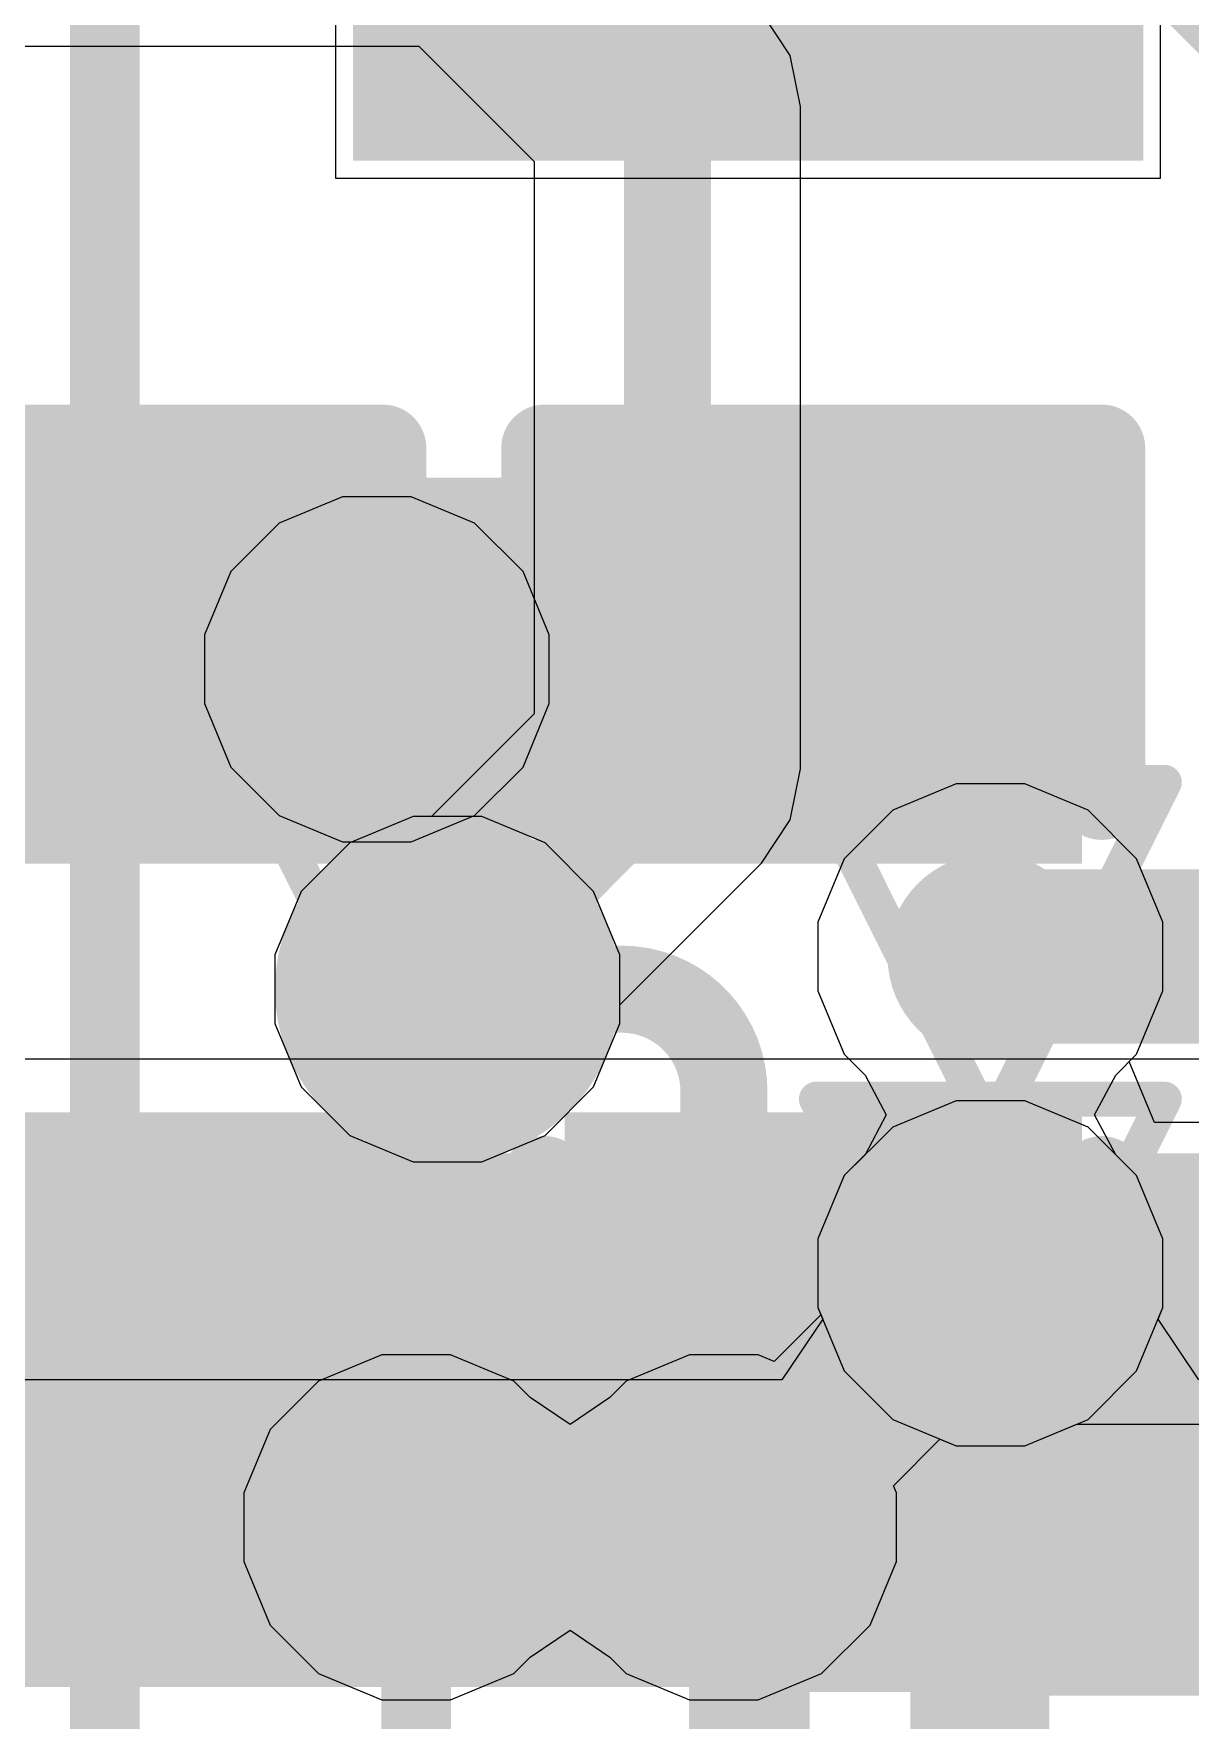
# Model space of a CAD drawing. Header units: inches. Extents: x -6 to 283, y -12 to 154.
# Drawn here: x 19.209 to 20.897, y 0.676 to 3.135 of the extents above; entities that cross this region are included whole.
import ezdxf

# ---------------------------------------------------------------- set-up
doc = ezdxf.new("R2010")
doc.units = ezdxf.units.IN
for name, color, linetype in [('Bottom Layer', 5, 'Continuous'), ('Bottom Overlay', 54, 'Continuous'), ('Bottom Solder', 6, 'Continuous'), ('Drill Drawing', 1, 'Continuous'), ('GND-1', 16, 'Continuous'), ('GND-2', 90, 'Continuous'), ('GND-3', 216, 'Continuous'), ('GND-4', 54, 'Continuous'), ('PWR-1', 156, 'Continuous'), ('PWR-2', 130, 'Continuous'), ('Signal L1', 76, 'Continuous'), ('Signal L2', 6, 'Continuous'), ('Top Layer', 1, 'Continuous'), ('Top Overlay', 2, 'Continuous'), ('Top Paste', 8, 'Continuous'), ('Top Solder', 216, 'Continuous'), ('Via Holes', 16, 'Continuous')]:
    doc.layers.add(name, color=color, linetype=linetype)

# ---------------------------------------------------------------- blocks, each defined once
blk = doc.blocks.new('Q22FA12800078__46')
at = {"layer": 'Top Layer'}
for points in [[(-1.2, 1), (-0.25, 1), (-0.25, 0.15), (-1.2, 0.15)], [(0.25, 1), (1.2, 1), (1.2, 0.15), (0.25, 0.15)], [(-1.2, -0.15), (-0.25, -0.15), (-0.25, -1), (-1.2, -1)], [(0.25, -0.15), (1.2, -0.15), (1.2, -1), (0.25, -1)]]:
    blk.add_hatch(color=1, dxfattribs=at).paths.add_polyline_path(points)
at = {"layer": 'Top Paste'}
for points in [[(-1.2, 1), (-0.25, 1), (-0.25, 0.15), (-1.2, 0.15)], [(0.25, 1), (1.2, 1), (1.2, 0.15), (0.25, 0.15)], [(-1.2, -0.15), (-0.25, -0.15), (-0.25, -1), (-1.2, -1)], [(0.25, -0.15), (1.2, -0.15), (1.2, -1), (0.25, -1)]]:
    blk.add_hatch(color=8, dxfattribs=at).paths.add_polyline_path(points)
at = {"layer": 'Top Solder'}
for points in [[(-1.3016, 1.1016), (-0.1484, 1.1016), (-0.1484, 0.0484), (-1.3016, 0.0484)], [(0.1484, 1.1016), (1.3016, 1.1016), (1.3016, 0.0484), (0.1484, 0.0484)], [(-1.3016, -0.0484), (-0.1484, -0.0484), (-0.1484, -1.1016), (-1.3016, -1.1016)], [(0.1484, -0.0484), (1.3016, -0.0484), (1.3016, -1.1016), (0.1484, -1.1016)]]:
    blk.add_hatch(color=216, dxfattribs=at).paths.add_polyline_path(points)
at = {"layer": 'Top Overlay'}
for points in [[(-1.5332, 1.1202, 0.127, 0.127, 0), (-1.5332, 0.8734, 0.127, 0.127, 0)], [(-1.4098, 0.9968, 0.127, 0.127, 0), (-1.5332, 1.1202, 0.127, 0.127, 0)], [(-1.4098, 0.9968, 0.127, 0.127, 0), (-1.5332, 0.8734, 0.127, 0.127, 0)], [(0.0508, 0.8636, 0.127, 0.127, 0), (-0.0508, 0.8636, 0.127, 0.127, 0)], [(0.0508, -0.8382, 0.127, 0.127, 0), (-0.0508, -0.8382, 0.127, 0.127, 0)]]:
    blk.add_lwpolyline(points, format="xyseb", dxfattribs=at)
for points in [[(-1.5649, 1.1202, 0.0635, 0.0635, 1), (-1.5014, 1.1202, 0.0635, 0.0635, 1)], [(-1.5649, 1.1202, 0.0635, 0.0635, 1), (-1.5014, 1.1202, 0.0635, 0.0635, 1)], [(-1.4415, 0.9968, 0.0635, 0.0635, 1), (-1.378, 0.9968, 0.0635, 0.0635, 1)], [(-1.4415, 0.9968, 0.0635, 0.0635, 1), (-1.378, 0.9968, 0.0635, 0.0635, 1)], [(-1.5649, 0.8734, 0.0635, 0.0635, 1), (-1.5014, 0.8734, 0.0635, 0.0635, 1)], [(-1.5649, 0.8734, 0.0635, 0.0635, 1), (-1.5014, 0.8734, 0.0635, 0.0635, 1)], [(-0.0825, 0.8636, 0.0635, 0.0635, 1), (-0.0191, 0.8636, 0.0635, 0.0635, 1)], [(0.0191, 0.8636, 0.0635, 0.0635, 1), (0.0825, 0.8636, 0.0635, 0.0635, 1)], [(-0.0825, -0.8382, 0.0635, 0.0635, 1), (-0.0191, -0.8382, 0.0635, 0.0635, 1)], [(0.0191, -0.8382, 0.0635, 0.0635, 1), (0.0825, -0.8382, 0.0635, 0.0635, 1)]]:
    blk.add_lwpolyline(points, format="xyseb", close=True, dxfattribs=at)
blk = doc.blocks.new('ESOP_8_B_53')
at = {"layer": 'Bottom Overlay'}
for points in [[(-1.905, 2.5146, 0.127, 0.127, 0), (1.8542, 2.5146, 0.127, 0.127, 0)], [(-1.905, -2.5146, 0.127, 0.127, 0), (-1.905, 2.5146, 0.127, 0.127, 0)]]:
    blk.add_lwpolyline(points, format="xyseb", dxfattribs=at)
blk.add_lwpolyline([(-1.9367, 2.5146, 0.0635, 0.0635, 1), (-1.8733, 2.5146, 0.0635, 0.0635, 1)], format="xyseb", close=True, dxfattribs=at)
blk.add_lwpolyline([(-1.9367, 2.5146, 0.0635, 0.0635, 1), (-1.8733, 2.5146, 0.0635, 0.0635, 1)], format="xyseb", close=True, dxfattribs=at)
blk = doc.blocks.new('C___0402_236')
at = {"layer": 'Top Layer'}
for points in [[(-0.6985, -0.3175), (-0.6985, 0.3175), (-0.2413, 0.3175), (-0.2413, -0.3175)], [(0.2413, -0.3175), (0.2413, 0.3175), (0.6985, 0.3175), (0.6985, -0.3175)]]:
    blk.add_hatch(color=1, dxfattribs=at).paths.add_polyline_path(points)
at = {"layer": 'Top Paste'}
for points in [[(-0.6985, -0.3175), (-0.6985, 0.3175), (-0.2413, 0.3175), (-0.2413, -0.3175)], [(0.2413, -0.3175), (0.2413, 0.3175), (0.6985, 0.3175), (0.6985, -0.3175)]]:
    blk.add_hatch(color=8, dxfattribs=at).paths.add_polyline_path(points)
at = {"layer": 'Top Solder'}
for points in [[(-0.7585, -0.3775), (-0.7585, 0.3775), (-0.1813, 0.3775), (-0.1813, -0.3775)], [(0.1813, -0.3775), (0.1813, 0.3775), (0.7585, 0.3775), (0.7585, -0.3775)]]:
    blk.add_hatch(color=216, dxfattribs=at).paths.add_polyline_path(points)
at = {"layer": 'Top Overlay'}
for points in [[(-0.7874, -0.4064, 0.127, 0.127, 0), (-0.7874, 0.4064, 0.127, 0.127, 0)], [(-0.2794, 0.4064, 0.127, 0.127, 0), (-0.7874, 0.4064, 0.127, 0.127, 0)], [(0.7874, 0.4064, 0.127, 0.127, 0), (0.2794, 0.4064, 0.127, 0.127, 0)], [(0.7874, -0.4064, 0.127, 0.127, 0), (0.7874, 0.4064, 0.127, 0.127, 0)], [(-0.2794, -0.4064, 0.127, 0.127, 0), (-0.7874, -0.4064, 0.127, 0.127, 0)], [(0.7874, -0.4064, 0.127, 0.127, 0), (0.2794, -0.4064, 0.127, 0.127, 0)]]:
    blk.add_lwpolyline(points, format="xyseb", dxfattribs=at)
for points in [[(-0.8191, 0.4064, 0.0635, 0.0635, 1), (-0.7556, 0.4064, 0.0635, 0.0635, 1)], [(-0.8191, 0.4064, 0.0635, 0.0635, 1), (-0.7556, 0.4064, 0.0635, 0.0635, 1)], [(-0.3112, 0.4064, 0.0635, 0.0635, 1), (-0.2477, 0.4064, 0.0635, 0.0635, 1)], [(0.2477, 0.4064, 0.0635, 0.0635, 1), (0.3111, 0.4064, 0.0635, 0.0635, 1)], [(0.7556, 0.4064, 0.0635, 0.0635, 1), (0.8191, 0.4064, 0.0635, 0.0635, 1)], [(0.7556, 0.4064, 0.0635, 0.0635, 1), (0.8191, 0.4064, 0.0635, 0.0635, 1)], [(-0.8191, -0.4064, 0.0635, 0.0635, 1), (-0.7556, -0.4064, 0.0635, 0.0635, 1)], [(-0.8191, -0.4064, 0.0635, 0.0635, 1), (-0.7556, -0.4064, 0.0635, 0.0635, 1)], [(-0.3112, -0.4064, 0.0635, 0.0635, 1), (-0.2477, -0.4064, 0.0635, 0.0635, 1)], [(0.2477, -0.4064, 0.0635, 0.0635, 1), (0.3111, -0.4064, 0.0635, 0.0635, 1)], [(0.7556, -0.4064, 0.0635, 0.0635, 1), (0.8191, -0.4064, 0.0635, 0.0635, 1)], [(0.7556, -0.4064, 0.0635, 0.0635, 1), (0.8191, -0.4064, 0.0635, 0.0635, 1)]]:
    blk.add_lwpolyline(points, format="xyseb", close=True, dxfattribs=at)
blk = doc.blocks.new('C___0402_241')
at = {"layer": 'Top Layer'}
for points in [[(-0.6985, -0.3175), (-0.6985, 0.3175), (-0.2413, 0.3175), (-0.2413, -0.3175)], [(0.2413, -0.3175), (0.2413, 0.3175), (0.6985, 0.3175), (0.6985, -0.3175)]]:
    blk.add_hatch(color=1, dxfattribs=at).paths.add_polyline_path(points)
at = {"layer": 'Top Paste'}
for points in [[(-0.6985, -0.3175), (-0.6985, 0.3175), (-0.2413, 0.3175), (-0.2413, -0.3175)], [(0.2413, -0.3175), (0.2413, 0.3175), (0.6985, 0.3175), (0.6985, -0.3175)]]:
    blk.add_hatch(color=8, dxfattribs=at).paths.add_polyline_path(points)
at = {"layer": 'Top Solder'}
for points in [[(-0.7585, -0.3775), (-0.7585, 0.3775), (-0.1813, 0.3775), (-0.1813, -0.3775)], [(0.1813, -0.3775), (0.1813, 0.3775), (0.7585, 0.3775), (0.7585, -0.3775)]]:
    blk.add_hatch(color=216, dxfattribs=at).paths.add_polyline_path(points)
at = {"layer": 'Top Overlay'}
for points in [[(-0.7874, -0.4064, 0.127, 0.127, 0), (-0.7874, 0.4064, 0.127, 0.127, 0)], [(-0.7874, 0.4064, 0.127, 0.127, 0), (-0.2794, 0.4064, 0.127, 0.127, 0)], [(0.7874, 0.4064, 0.127, 0.127, 0), (0.2794, 0.4064, 0.127, 0.127, 0)], [(0.7874, -0.4064, 0.127, 0.127, 0), (0.7874, 0.4064, 0.127, 0.127, 0)], [(-0.2794, -0.4064, 0.127, 0.127, 0), (-0.7874, -0.4064, 0.127, 0.127, 0)], [(0.7874, -0.4064, 0.127, 0.127, 0), (0.2794, -0.4064, 0.127, 0.127, 0)]]:
    blk.add_lwpolyline(points, format="xyseb", dxfattribs=at)
for points in [[(-0.8191, 0.4064, 0.0635, 0.0635, 1), (-0.7556, 0.4064, 0.0635, 0.0635, 1)], [(-0.8191, 0.4064, 0.0635, 0.0635, 1), (-0.7556, 0.4064, 0.0635, 0.0635, 1)], [(-0.3112, 0.4064, 0.0635, 0.0635, 1), (-0.2477, 0.4064, 0.0635, 0.0635, 1)], [(0.2477, 0.4064, 0.0635, 0.0635, 1), (0.3111, 0.4064, 0.0635, 0.0635, 1)], [(0.7556, 0.4064, 0.0635, 0.0635, 1), (0.8191, 0.4064, 0.0635, 0.0635, 1)], [(0.7556, 0.4064, 0.0635, 0.0635, 1), (0.8191, 0.4064, 0.0635, 0.0635, 1)], [(-0.8191, -0.4064, 0.0635, 0.0635, 1), (-0.7556, -0.4064, 0.0635, 0.0635, 1)], [(-0.8191, -0.4064, 0.0635, 0.0635, 1), (-0.7556, -0.4064, 0.0635, 0.0635, 1)], [(-0.3112, -0.4064, 0.0635, 0.0635, 1), (-0.2477, -0.4064, 0.0635, 0.0635, 1)], [(0.2477, -0.4064, 0.0635, 0.0635, 1), (0.3111, -0.4064, 0.0635, 0.0635, 1)], [(0.7556, -0.4064, 0.0635, 0.0635, 1), (0.8191, -0.4064, 0.0635, 0.0635, 1)], [(0.7556, -0.4064, 0.0635, 0.0635, 1), (0.8191, -0.4064, 0.0635, 0.0635, 1)]]:
    blk.add_lwpolyline(points, format="xyseb", close=True, dxfattribs=at)

msp = doc.modelspace()

# ---------------------------------------------------------------- hatches: boundary and pattern name
at = {"layer": 'Bottom Layer'}
h = msp.add_hatch(color=5, dxfattribs=at)
edge = h.paths.add_edge_path()
edge.add_arc((19.7101, 2.2085), 0.15, 0, 360)
h = msp.add_hatch(color=5, dxfattribs=at)
edge = h.paths.add_edge_path()
edge.add_arc((20.6053, 1.7897), 0.15, 0, 360)
h = msp.add_hatch(color=5, dxfattribs=at)
edge = h.paths.add_edge_path()
edge.add_arc((19.8129, 1.742), 0.15, 0, 360)
h = msp.add_hatch(color=5, dxfattribs=at)
edge = h.paths.add_edge_path()
edge.add_arc((20.6053, 1.3277), 0.15, 0, 360)
at = {"layer": 'Bottom Solder'}
h = msp.add_hatch(color=6, dxfattribs=at)
edge = h.paths.add_edge_path()
edge.add_arc((19.8129, 1.742), 0.2516, 0, 360)
at = {"layer": 'GND-1'}
h = msp.add_hatch(color=16, dxfattribs=at)
edge = h.paths.add_edge_path()
edge.add_arc((19.7101, 2.2085), 0.15, 0, 360)
h = msp.add_hatch(color=16, dxfattribs=at)
edge = h.paths.add_edge_path()
edge.add_arc((20.6053, 1.7897), 0.15, 0, 360)
h = msp.add_hatch(color=16, dxfattribs=at)
edge = h.paths.add_edge_path()
edge.add_arc((20.6053, 1.3277), 0.15, 0, 360)
at = {"layer": 'GND-2'}
h = msp.add_hatch(color=90, dxfattribs=at)
edge = h.paths.add_edge_path()
edge.add_arc((19.7101, 2.2085), 0.15, 0, 360)
h = msp.add_hatch(color=90, dxfattribs=at)
edge = h.paths.add_edge_path()
edge.add_arc((20.6053, 1.7897), 0.15, 0, 360)
h = msp.add_hatch(color=90, dxfattribs=at)
edge = h.paths.add_edge_path()
edge.add_arc((20.6053, 1.3277), 0.15, 0, 360)
h = msp.add_hatch(color=90, dxfattribs=at)
edge = h.paths.add_edge_path()
edge.add_arc((19.7675, 0.9573), 0.15, 0, 360)
h = msp.add_hatch(color=90, dxfattribs=at)
edge = h.paths.add_edge_path()
edge.add_arc((20.2165, 0.9573), 0.15, 0, 360)
at = {"layer": 'GND-3'}
h = msp.add_hatch(color=216, dxfattribs=at)
edge = h.paths.add_edge_path()
edge.add_arc((19.7101, 2.2085), 0.15, 0, 360)
h = msp.add_hatch(color=216, dxfattribs=at)
edge = h.paths.add_edge_path()
edge.add_arc((20.6053, 1.7897), 0.15, 0, 360)
h = msp.add_hatch(color=216, dxfattribs=at)
edge = h.paths.add_edge_path()
edge.add_arc((20.6053, 1.3277), 0.15, 0, 360)
h = msp.add_hatch(color=216, dxfattribs=at)
edge = h.paths.add_edge_path()
edge.add_arc((19.7675, 0.9573), 0.15, 0, 360)
h = msp.add_hatch(color=216, dxfattribs=at)
edge = h.paths.add_edge_path()
edge.add_arc((20.2165, 0.9573), 0.15, 0, 360)
at = {"layer": 'GND-4'}
h = msp.add_hatch(color=54, dxfattribs=at)
edge = h.paths.add_edge_path()
edge.add_arc((19.7101, 2.2085), 0.15, 0, 360)
h = msp.add_hatch(color=54, dxfattribs=at)
edge = h.paths.add_edge_path()
edge.add_arc((20.6053, 1.7897), 0.15, 0, 360)
h = msp.add_hatch(color=54, dxfattribs=at)
edge = h.paths.add_edge_path()
edge.add_arc((19.8129, 1.742), 0.15, 0, 360)
h = msp.add_hatch(color=54, dxfattribs=at)
edge = h.paths.add_edge_path()
edge.add_arc((20.6053, 1.3277), 0.15, 0, 360)
at = {"layer": 'PWR-1'}
h = msp.add_hatch(color=156, dxfattribs=at)
edge = h.paths.add_edge_path()
edge.add_arc((19.7101, 2.2085), 0.15, 0, 360)
h = msp.add_hatch(color=156, dxfattribs=at)
edge = h.paths.add_edge_path()
edge.add_arc((20.6053, 1.7897), 0.15, 0, 360)
h = msp.add_hatch(color=156, dxfattribs=at)
edge = h.paths.add_edge_path()
edge.add_arc((20.6053, 1.3277), 0.15, 0, 360)
h = msp.add_hatch(color=156, dxfattribs=at)
edge = h.paths.add_edge_path()
edge.add_arc((19.7675, 0.9573), 0.15, 0, 360)
h = msp.add_hatch(color=156, dxfattribs=at)
edge = h.paths.add_edge_path()
edge.add_arc((20.2165, 0.9573), 0.15, 0, 360)
at = {"layer": 'PWR-2'}
h = msp.add_hatch(color=130, dxfattribs=at)
edge = h.paths.add_edge_path()
edge.add_arc((19.7101, 2.2085), 0.15, 0, 360)
h = msp.add_hatch(color=130, dxfattribs=at)
edge = h.paths.add_edge_path()
edge.add_arc((20.6053, 1.7897), 0.15, 0, 360)
h = msp.add_hatch(color=130, dxfattribs=at)
edge = h.paths.add_edge_path()
edge.add_arc((20.6053, 1.3277), 0.15, 0, 360)
h = msp.add_hatch(color=130, dxfattribs=at)
edge = h.paths.add_edge_path()
edge.add_arc((19.7675, 0.9573), 0.15, 0, 360)
h = msp.add_hatch(color=130, dxfattribs=at)
edge = h.paths.add_edge_path()
edge.add_arc((20.2165, 0.9573), 0.15, 0, 360)
at = {"layer": 'Signal L1'}
h = msp.add_hatch(color=76, dxfattribs=at)
edge = h.paths.add_edge_path()
edge.add_arc((19.7101, 2.2085), 0.15, 0, 360)
h = msp.add_hatch(color=76, dxfattribs=at)
edge = h.paths.add_edge_path()
edge.add_arc((20.6053, 1.7897), 0.15, 0, 360)
h = msp.add_hatch(color=76, dxfattribs=at)
edge = h.paths.add_edge_path()
edge.add_arc((20.6053, 1.3277), 0.15, 0, 360)
h = msp.add_hatch(color=76, dxfattribs=at)
edge = h.paths.add_edge_path()
edge.add_arc((19.7675, 0.9573), 0.15, 0, 360)
h = msp.add_hatch(color=76, dxfattribs=at)
edge = h.paths.add_edge_path()
edge.add_arc((20.2165, 0.9573), 0.15, 0, 360)
at = {"layer": 'Signal L2'}
h = msp.add_hatch(color=6, dxfattribs=at)
edge = h.paths.add_edge_path()
edge.add_arc((19.7101, 2.2085), 0.15, 0, 360)
h = msp.add_hatch(color=6, dxfattribs=at)
edge = h.paths.add_edge_path()
edge.add_arc((20.6053, 1.7897), 0.15, 0, 360)
h = msp.add_hatch(color=6, dxfattribs=at)
edge = h.paths.add_edge_path()
edge.add_arc((19.8129, 1.742), 0.15, 0, 360)
h = msp.add_hatch(color=6, dxfattribs=at)
edge = h.paths.add_edge_path()
edge.add_arc((20.6053, 1.3277), 0.15, 0, 360)
h = msp.add_hatch(color=6, dxfattribs=at)
edge = h.paths.add_edge_path()
edge.add_arc((19.7675, 0.9573), 0.15, 0, 360)
h = msp.add_hatch(color=6, dxfattribs=at)
edge = h.paths.add_edge_path()
edge.add_arc((20.2165, 0.9573), 0.15, 0, 360)
at = {"layer": 'Top Layer'}
for points in [[(18.9948, 1.985), (20.5011, 1.985), (20.5011, 2.4422), (18.9948, 2.4422)], [(18.9948, 1.0397), (21.2337, 1.0397), (21.2337, 1.5024), (18.9948, 1.5024)], [(20.8551, 0.8131), (21.4903, 0.8131), (21.4903, 1.5024), (20.8551, 1.5024)], [(17.0591, 0.7242), (21.2337, 0.7242), (21.2337, 1.3397), (17.0591, 1.3397)]]:
    msp.add_hatch(color=1, dxfattribs=at).paths.add_polyline_path(points)
h = msp.add_hatch(color=1, dxfattribs=at)
edge = h.paths.add_edge_path()
edge.add_arc((19.7101, 2.2085), 0.15, 0, 360)
h = msp.add_hatch(color=1, dxfattribs=at)
edge = h.paths.add_edge_path()
edge.add_arc((20.6053, 1.7897), 0.15, 0, 360)
h = msp.add_hatch(color=1, dxfattribs=at)
edge = h.paths.add_edge_path()
edge.add_arc((20.6053, 1.3277), 0.15, 0, 360)
at = {"layer": 'Via Holes'}
h = msp.add_hatch(color=7, dxfattribs=at)
edge = h.paths.add_edge_path()
edge.add_arc((19.7101, 2.2085), 0.075, 0, 360)
h = msp.add_hatch(color=7, dxfattribs=at)
edge = h.paths.add_edge_path()
edge.add_arc((20.6053, 1.7897), 0.075, 0, 360)
h = msp.add_hatch(color=7, dxfattribs=at)
edge = h.paths.add_edge_path()
edge.add_arc((19.8129, 1.742), 0.075, 0, 360)
h = msp.add_hatch(color=7, dxfattribs=at)
edge = h.paths.add_edge_path()
edge.add_arc((20.6053, 1.3277), 0.075, 0, 360)
h = msp.add_hatch(color=7, dxfattribs=at)
edge = h.paths.add_edge_path()
edge.add_arc((19.7675, 0.9573), 0.075, 0, 360)
h = msp.add_hatch(color=7, dxfattribs=at)
edge = h.paths.add_edge_path()
edge.add_arc((20.2165, 0.9573), 0.075, 0, 360)

# ---------------------------------------------------------------- linework, layer by layer
at = {"layer": 'Bottom Layer'}
for p, q in [((20.3134, 3.1037), (20.2713, 3.1667)), ((17.8652, 3.1172), (19.7715, 3.1172)), ((19.7715, 3.1172), (19.9398, 2.9489)), ((20.3282, 3.0294), (20.3134, 3.1037)), ((20.3282, 2.0631), (20.3282, 3.0294)), ((19.9398, 2.9489), (19.9398, 2.1435)), ((19.9398, 2.1435), (19.7898, 1.9936)), ((20.3134, 1.9888), (20.3282, 2.0631)), ((20.3282, 2.0631), (20.3282, 2.0631)), ((19.7629, 1.9936), (19.6704, 1.9553)), ((19.7898, 1.9936), (19.7629, 1.9936)), ((20.2713, 1.9258), (20.3134, 1.9888)), ((19.6704, 1.9553), (19.5996, 1.8846)), ((20.0645, 1.719), (20.2713, 1.9257)), ((20.2713, 1.9257), (20.2713, 1.9258)), ((19.5996, 1.8846), (19.5613, 1.7921)), ((19.5613, 1.7921), (19.5613, 1.692)), ((20.0645, 1.692), (20.0645, 1.719)), ((19.5613, 1.692), (19.5996, 1.5995)), ((20.0262, 1.5995), (20.0645, 1.692)), ((19.5996, 1.5995), (19.6704, 1.5287)), ((19.9554, 1.5287), (20.0262, 1.5995)), ((20.5553, 1.5793), (20.4628, 1.541)), ((20.6554, 1.5793), (20.5553, 1.5793)), ((20.7478, 1.541), (20.6554, 1.5793)), ((19.6704, 1.5287), (19.7629, 1.4904)), ((19.863, 1.4904), (19.9554, 1.5287)), ((20.4628, 1.541), (20.392, 1.4702)), ((20.8186, 1.4702), (20.7478, 1.541)), ((19.7629, 1.4904), (19.863, 1.4904)), ((20.392, 1.4702), (20.3537, 1.3778)), ((20.8569, 1.3778), (20.8186, 1.4702)), ((20.3537, 1.3778), (20.3537, 1.2777)), ((20.8569, 1.2777), (20.8569, 1.3778)), ((20.3606, 1.261), (20.3012, 1.1721)), ((20.3537, 1.2777), (20.3606, 1.261)), ((20.85, 1.261), (20.8569, 1.2777)), ((20.9094, 1.1721), (20.85, 1.261)), ((20.3012, 1.1721), (15.4603, 1.1721))]:
    msp.add_line(p, q, dxfattribs=at)
for points in [[(19.8519, 3.3114, 0.127, 0.127, 0), (20.134, 3.0294, 0.127, 0.127, 0)], [(20.134, 2.0631, 0.127, 0.127, 0), (20.134, 3.0294, 0.127, 0.127, 0)], [(19.8129, 1.742, 0.127, 0.127, 0), (20.134, 2.0631, 0.127, 0.127, 0)], [(15.2974, 0.9131, 0.254, 0.254, 0), (21.9104, 0.9131, 0.254, 0.254, 0)]]:
    msp.add_lwpolyline(points, format="xyseb", dxfattribs=at)
for points in [[(20.1022, 3.0294, 0.0635, 0.0635, 1), (20.1657, 3.0294, 0.0635, 0.0635, 1)], [(20.1022, 3.0294, 0.0635, 0.0635, 1), (20.1657, 3.0294, 0.0635, 0.0635, 1)], [(20.1022, 2.0631, 0.0635, 0.0635, 1), (20.1657, 2.0631, 0.0635, 0.0635, 1)], [(20.1022, 2.0631, 0.0635, 0.0635, 1), (20.1657, 2.0631, 0.0635, 0.0635, 1)], [(19.7812, 1.742, 0.0635, 0.0635, 1), (19.8447, 1.742, 0.0635, 0.0635, 1)]]:
    msp.add_lwpolyline(points, format="xyseb", close=True, dxfattribs=at)
at = {"layer": 'Drill Drawing'}
for points in [[(19.4561, 2.4625, 0.0508, 0.0508, 0), (19.9641, 2.4625, 0.0508, 0.0508, 0)], [(19.4561, 2.4625, 0.0508, 0.0508, 0), (19.7101, 1.9545, 0.0508, 0.0508, 0)], [(19.7101, 1.9545, 0.0508, 0.0508, 0), (19.9641, 2.4625, 0.0508, 0.0508, 0)], [(20.3513, 2.0437, 0.0508, 0.0508, 0), (20.8593, 2.0437, 0.0508, 0.0508, 0)], [(20.3513, 2.0437, 0.0508, 0.0508, 0), (20.6053, 1.5357, 0.0508, 0.0508, 0)], [(20.6053, 1.5357, 0.0508, 0.0508, 0), (20.8593, 2.0437, 0.0508, 0.0508, 0)], [(19.5589, 1.996, 0.0508, 0.0508, 0), (20.0669, 1.996, 0.0508, 0.0508, 0)], [(19.5589, 1.996, 0.0508, 0.0508, 0), (19.8129, 1.488, 0.0508, 0.0508, 0)], [(19.8129, 1.488, 0.0508, 0.0508, 0), (20.0669, 1.996, 0.0508, 0.0508, 0)], [(20.3513, 1.5817, 0.0508, 0.0508, 0), (20.8593, 1.5817, 0.0508, 0.0508, 0)], [(20.3513, 1.5817, 0.0508, 0.0508, 0), (20.6053, 1.0737, 0.0508, 0.0508, 0)], [(20.6053, 1.0737, 0.0508, 0.0508, 0), (20.8593, 1.5817, 0.0508, 0.0508, 0)], [(19.5135, 1.2113, 0.0508, 0.0508, 0), (20.0215, 1.2113, 0.0508, 0.0508, 0)], [(19.5135, 1.2113, 0.0508, 0.0508, 0), (19.7675, 0.7033, 0.0508, 0.0508, 0)], [(19.7675, 0.7033, 0.0508, 0.0508, 0), (20.0215, 1.2113, 0.0508, 0.0508, 0)], [(19.9625, 1.2113, 0.0508, 0.0508, 0), (20.4705, 1.2113, 0.0508, 0.0508, 0)], [(19.9625, 1.2113, 0.0508, 0.0508, 0), (20.2165, 0.7033, 0.0508, 0.0508, 0)], [(20.2165, 0.7033, 0.0508, 0.0508, 0), (20.4705, 1.2113, 0.0508, 0.0508, 0)]]:
    msp.add_lwpolyline(points, format="xyseb", dxfattribs=at)
for points in [[(19.4434, 2.4625, 0.0254, 0.0254, 1), (19.4688, 2.4625, 0.0254, 0.0254, 1)], [(19.4434, 2.4625, 0.0254, 0.0254, 1), (19.4688, 2.4625, 0.0254, 0.0254, 1)], [(19.9514, 2.4625, 0.0254, 0.0254, 1), (19.9768, 2.4625, 0.0254, 0.0254, 1)], [(19.9514, 2.4625, 0.0254, 0.0254, 1), (19.9768, 2.4625, 0.0254, 0.0254, 1)], [(20.3386, 2.0437, 0.0254, 0.0254, 1), (20.364, 2.0437, 0.0254, 0.0254, 1)], [(20.3386, 2.0437, 0.0254, 0.0254, 1), (20.364, 2.0437, 0.0254, 0.0254, 1)], [(20.8466, 2.0437, 0.0254, 0.0254, 1), (20.872, 2.0437, 0.0254, 0.0254, 1)], [(20.8466, 2.0437, 0.0254, 0.0254, 1), (20.872, 2.0437, 0.0254, 0.0254, 1)], [(19.5462, 1.996, 0.0254, 0.0254, 1), (19.5716, 1.996, 0.0254, 0.0254, 1)], [(19.5462, 1.996, 0.0254, 0.0254, 1), (19.5716, 1.996, 0.0254, 0.0254, 1)], [(20.0542, 1.996, 0.0254, 0.0254, 1), (20.0796, 1.996, 0.0254, 0.0254, 1)], [(20.0542, 1.996, 0.0254, 0.0254, 1), (20.0796, 1.996, 0.0254, 0.0254, 1)], [(19.6974, 1.9545, 0.0254, 0.0254, 1), (19.7228, 1.9545, 0.0254, 0.0254, 1)], [(19.6974, 1.9545, 0.0254, 0.0254, 1), (19.7228, 1.9545, 0.0254, 0.0254, 1)], [(20.3386, 1.5817, 0.0254, 0.0254, 1), (20.364, 1.5817, 0.0254, 0.0254, 1)], [(20.3386, 1.5817, 0.0254, 0.0254, 1), (20.364, 1.5817, 0.0254, 0.0254, 1)], [(20.8466, 1.5817, 0.0254, 0.0254, 1), (20.872, 1.5817, 0.0254, 0.0254, 1)], [(20.8466, 1.5817, 0.0254, 0.0254, 1), (20.872, 1.5817, 0.0254, 0.0254, 1)], [(20.5926, 1.5357, 0.0254, 0.0254, 1), (20.618, 1.5357, 0.0254, 0.0254, 1)], [(20.5926, 1.5357, 0.0254, 0.0254, 1), (20.618, 1.5357, 0.0254, 0.0254, 1)], [(19.8002, 1.488, 0.0254, 0.0254, 1), (19.8256, 1.488, 0.0254, 0.0254, 1)], [(19.8002, 1.488, 0.0254, 0.0254, 1), (19.8256, 1.488, 0.0254, 0.0254, 1)], [(19.5008, 1.2113, 0.0254, 0.0254, 1), (19.5262, 1.2113, 0.0254, 0.0254, 1)], [(19.5008, 1.2113, 0.0254, 0.0254, 1), (19.5262, 1.2113, 0.0254, 0.0254, 1)], [(19.9498, 1.2113, 0.0254, 0.0254, 1), (19.9752, 1.2113, 0.0254, 0.0254, 1)], [(19.9498, 1.2113, 0.0254, 0.0254, 1), (19.9752, 1.2113, 0.0254, 0.0254, 1)], [(20.0088, 1.2113, 0.0254, 0.0254, 1), (20.0342, 1.2113, 0.0254, 0.0254, 1)], [(20.0088, 1.2113, 0.0254, 0.0254, 1), (20.0342, 1.2113, 0.0254, 0.0254, 1)], [(20.4578, 1.2113, 0.0254, 0.0254, 1), (20.4832, 1.2113, 0.0254, 0.0254, 1)], [(20.4578, 1.2113, 0.0254, 0.0254, 1), (20.4832, 1.2113, 0.0254, 0.0254, 1)], [(20.5926, 1.0737, 0.0254, 0.0254, 1), (20.618, 1.0737, 0.0254, 0.0254, 1)], [(20.5926, 1.0737, 0.0254, 0.0254, 1), (20.618, 1.0737, 0.0254, 0.0254, 1)], [(19.7548, 0.7033, 0.0254, 0.0254, 1), (19.7802, 0.7033, 0.0254, 0.0254, 1)], [(19.7548, 0.7033, 0.0254, 0.0254, 1), (19.7802, 0.7033, 0.0254, 0.0254, 1)], [(20.2038, 0.7033, 0.0254, 0.0254, 1), (20.2292, 0.7033, 0.0254, 0.0254, 1)], [(20.2038, 0.7033, 0.0254, 0.0254, 1), (20.2292, 0.7033, 0.0254, 0.0254, 1)]]:
    msp.add_lwpolyline(points, format="xyseb", close=True, dxfattribs=at)
at = {"layer": 'GND-1'}
for p, q in [((20.5553, 1.5793), (20.4628, 1.541)), ((20.6554, 1.5793), (20.5553, 1.5793)), ((20.7478, 1.541), (20.6554, 1.5793)), ((20.4628, 1.541), (20.392, 1.4702)), ((20.8186, 1.4702), (20.7478, 1.541)), ((20.392, 1.4702), (20.3537, 1.3778)), ((20.8569, 1.3778), (20.8186, 1.4702)), ((20.3537, 1.3778), (20.3537, 1.2777)), ((20.8569, 1.2777), (20.8569, 1.3778)), ((20.3537, 1.2777), (20.392, 1.1852)), ((20.8186, 1.1852), (20.8569, 1.2777)), ((20.392, 1.1852), (20.4628, 1.1144)), ((20.7478, 1.1144), (20.8186, 1.1852)), ((20.4628, 1.1144), (20.5553, 1.0761)), ((20.6554, 1.0761), (20.7478, 1.1144)), ((20.5553, 1.0761), (20.6554, 1.0761))]:
    msp.add_line(p, q, dxfattribs=at)
at = {"layer": 'GND-2'}
for p, q in [((20.5553, 1.5793), (20.4628, 1.541)), ((20.6554, 1.5793), (20.5553, 1.5793)), ((20.7478, 1.541), (20.6554, 1.5793)), ((20.4628, 1.541), (20.392, 1.4702)), ((20.8186, 1.4702), (20.7478, 1.541)), ((20.392, 1.4702), (20.3537, 1.3778)), ((20.8569, 1.3778), (20.8186, 1.4702)), ((20.3537, 1.3778), (20.3537, 1.2777)), ((20.8569, 1.2777), (20.8569, 1.3778)), ((20.3581, 1.2672), (20.29, 1.1991)), ((20.3537, 1.2777), (20.3581, 1.2672)), ((20.8186, 1.1852), (20.8569, 1.2777)), ((19.7175, 1.2089), (19.625, 1.1706)), ((19.8176, 1.2089), (19.7175, 1.2089)), ((19.91, 1.1706), (19.8176, 1.2089)), ((20.1665, 1.2089), (20.074, 1.1706)), ((20.2666, 1.2089), (20.1665, 1.2089)), ((20.29, 1.1991), (20.2666, 1.2089)), ((20.7478, 1.1144), (20.8186, 1.1852)), ((19.625, 1.1706), (19.5542, 1.0998)), ((19.9339, 1.1466), (19.91, 1.1706)), ((20.074, 1.1706), (20.0501, 1.1466)), ((19.992, 1.1074), (19.9339, 1.1466)), ((20.0501, 1.1466), (19.992, 1.1074)), ((20.6554, 1.0761), (20.7478, 1.1144)), ((19.5542, 1.0998), (19.5159, 1.0073)), ((20.4638, 1.0178), (20.5318, 1.0858)), ((20.5318, 1.0858), (20.5553, 1.0761)), ((20.5553, 1.0761), (20.6554, 1.0761)), ((20.4681, 1.0073), (20.4638, 1.0178)), ((19.5159, 1.0073), (19.5159, 0.9072)), ((20.4681, 0.9072), (20.4681, 1.0073)), ((19.5159, 0.9072), (19.5542, 0.8147)), ((20.4298, 0.8147), (20.4681, 0.9072)), ((19.5542, 0.8147), (19.625, 0.744)), ((20.359, 0.744), (20.4298, 0.8147)), ((19.9339, 0.7679), (19.992, 0.8072)), ((19.992, 0.8072), (20.0501, 0.7679)), ((19.91, 0.744), (19.9339, 0.7679)), ((20.0501, 0.7679), (20.074, 0.744)), ((19.625, 0.744), (19.7175, 0.7057)), ((19.8176, 0.7057), (19.91, 0.744)), ((20.074, 0.744), (20.1665, 0.7057)), ((20.2666, 0.7057), (20.359, 0.744)), ((19.7175, 0.7057), (19.8176, 0.7057)), ((20.1665, 0.7057), (20.2666, 0.7057))]:
    msp.add_line(p, q, dxfattribs=at)
at = {"layer": 'GND-3'}
for p, q in [((20.5553, 1.5793), (20.4628, 1.541)), ((20.6554, 1.5793), (20.5553, 1.5793)), ((20.7478, 1.541), (20.6554, 1.5793)), ((20.4628, 1.541), (20.392, 1.4702)), ((20.8186, 1.4702), (20.7478, 1.541)), ((20.392, 1.4702), (20.3537, 1.3778)), ((20.8569, 1.3778), (20.8186, 1.4702)), ((20.3537, 1.3778), (20.3537, 1.2777)), ((20.8569, 1.2777), (20.8569, 1.3778)), ((20.3581, 1.2672), (20.29, 1.1991)), ((20.3537, 1.2777), (20.3581, 1.2672)), ((20.8186, 1.1852), (20.8569, 1.2777)), ((19.7175, 1.2089), (19.625, 1.1706)), ((19.8176, 1.2089), (19.7175, 1.2089)), ((19.91, 1.1706), (19.8176, 1.2089)), ((20.1665, 1.2089), (20.074, 1.1706)), ((20.2666, 1.2089), (20.1665, 1.2089)), ((20.29, 1.1991), (20.2666, 1.2089)), ((20.7478, 1.1144), (20.8186, 1.1852)), ((19.625, 1.1706), (19.5542, 1.0998)), ((19.9339, 1.1466), (19.91, 1.1706)), ((20.074, 1.1706), (20.0501, 1.1466)), ((19.992, 1.1074), (19.9339, 1.1466)), ((20.0501, 1.1466), (19.992, 1.1074)), ((20.6554, 1.0761), (20.7478, 1.1144)), ((19.5542, 1.0998), (19.5159, 1.0073)), ((20.4638, 1.0178), (20.5318, 1.0858)), ((20.5318, 1.0858), (20.5553, 1.0761)), ((20.5553, 1.0761), (20.6554, 1.0761)), ((20.4681, 1.0073), (20.4638, 1.0178)), ((19.5159, 1.0073), (19.5159, 0.9072)), ((20.4681, 0.9072), (20.4681, 1.0073)), ((19.5159, 0.9072), (19.5542, 0.8147)), ((20.4298, 0.8147), (20.4681, 0.9072)), ((19.5542, 0.8147), (19.625, 0.744)), ((20.359, 0.744), (20.4298, 0.8147)), ((19.9339, 0.7679), (19.992, 0.8072)), ((19.992, 0.8072), (20.0501, 0.7679)), ((19.91, 0.744), (19.9339, 0.7679)), ((20.0501, 0.7679), (20.074, 0.744)), ((19.625, 0.744), (19.7175, 0.7057)), ((19.8176, 0.7057), (19.91, 0.744)), ((20.074, 0.744), (20.1665, 0.7057)), ((20.2666, 0.7057), (20.359, 0.744)), ((19.7175, 0.7057), (19.8176, 0.7057)), ((20.1665, 0.7057), (20.2666, 0.7057))]:
    msp.add_line(p, q, dxfattribs=at)
at = {"layer": 'GND-4'}
for p, q in [((19.7629, 1.9936), (19.6704, 1.9553)), ((19.863, 1.9936), (19.7629, 1.9936)), ((19.9554, 1.9553), (19.863, 1.9936)), ((19.6704, 1.9553), (19.5996, 1.8846)), ((20.0262, 1.8846), (19.9554, 1.9553)), ((19.5996, 1.8846), (19.5613, 1.7921)), ((20.0645, 1.7921), (20.0262, 1.8846)), ((19.5613, 1.7921), (19.5613, 1.692)), ((20.0645, 1.692), (20.0645, 1.7921)), ((19.5613, 1.692), (19.5996, 1.5995)), ((20.0262, 1.5995), (20.0645, 1.692)), ((19.5996, 1.5995), (19.6704, 1.5287)), ((19.9554, 1.5287), (20.0262, 1.5995)), ((20.5553, 1.5793), (20.4628, 1.541)), ((20.6554, 1.5793), (20.5553, 1.5793)), ((20.7478, 1.541), (20.6554, 1.5793)), ((19.6704, 1.5287), (19.7629, 1.4904)), ((19.863, 1.4904), (19.9554, 1.5287)), ((20.4628, 1.541), (20.392, 1.4702)), ((20.8186, 1.4702), (20.7478, 1.541)), ((19.7629, 1.4904), (19.863, 1.4904)), ((20.392, 1.4702), (20.3537, 1.3778)), ((20.8569, 1.3778), (20.8186, 1.4702)), ((20.3537, 1.3778), (20.3537, 1.2777)), ((20.8569, 1.2777), (20.8569, 1.3778)), ((20.3537, 1.2777), (20.392, 1.1852)), ((20.8186, 1.1852), (20.8569, 1.2777)), ((20.392, 1.1852), (20.4628, 1.1144)), ((20.7478, 1.1144), (20.8186, 1.1852)), ((20.4628, 1.1144), (20.5553, 1.0761)), ((20.6554, 1.0761), (20.7478, 1.1144)), ((20.5553, 1.0761), (20.6554, 1.0761))]:
    msp.add_line(p, q, dxfattribs=at)
at = {"layer": 'PWR-1'}
for p, q in [((19.6601, 2.4601), (19.5676, 2.4218)), ((19.7602, 2.4601), (19.6601, 2.4601)), ((19.8527, 2.4218), (19.7602, 2.4601)), ((19.5676, 2.4218), (19.4969, 2.351)), ((19.9234, 2.351), (19.8527, 2.4218)), ((19.4969, 2.351), (19.4585, 2.2585)), ((19.9617, 2.2585), (19.9234, 2.351)), ((19.4585, 2.2585), (19.4585, 2.1584)), ((19.9617, 2.1584), (19.9617, 2.2585)), ((19.4585, 2.1584), (19.4969, 2.0659)), ((19.9234, 2.0659), (19.9617, 2.1584)), ((19.4969, 2.0659), (19.5676, 1.9952)), ((19.8527, 1.9952), (19.9234, 2.0659)), ((20.5553, 2.0413), (20.4628, 2.003)), ((20.6554, 2.0413), (20.5553, 2.0413)), ((20.7478, 2.003), (20.6554, 2.0413)), ((19.5676, 1.9952), (19.6601, 1.9569)), ((19.7602, 1.9569), (19.8527, 1.9952)), ((20.4628, 2.003), (20.392, 1.9323)), ((20.8186, 1.9323), (20.7478, 2.003)), ((19.6601, 1.9569), (19.7602, 1.9569)), ((20.392, 1.9323), (20.3537, 1.8398)), ((20.8569, 1.8398), (20.8186, 1.9323)), ((20.3537, 1.8398), (20.3537, 1.7397)), ((20.8569, 1.7397), (20.8569, 1.8398)), ((20.3537, 1.7397), (20.392, 1.6472)), ((20.8186, 1.6472), (20.8569, 1.7397)), ((20.392, 1.6472), (20.4224, 1.6168)), ((20.8081, 1.6367), (20.8186, 1.6472)), ((20.845, 1.5478), (20.8081, 1.6367)), ((20.4224, 1.6168), (20.4534, 1.5587)), ((20.4534, 1.5587), (20.4224, 1.5006)), ((21.4219, 1.5478), (20.845, 1.5478)), ((20.4224, 1.5006), (20.392, 1.4702)), ((20.392, 1.4702), (20.3537, 1.3778)), ((20.3537, 1.3778), (20.3537, 1.2777)), ((20.3581, 1.2672), (20.29, 1.1991)), ((20.3537, 1.2777), (20.3581, 1.2672)), ((19.7175, 1.2089), (19.625, 1.1706)), ((19.8176, 1.2089), (19.7175, 1.2089)), ((19.91, 1.1706), (19.8176, 1.2089)), ((20.1665, 1.2089), (20.074, 1.1706)), ((20.2666, 1.2089), (20.1665, 1.2089)), ((20.29, 1.1991), (20.2666, 1.2089)), ((19.625, 1.1706), (19.5542, 1.0998)), ((19.9339, 1.1466), (19.91, 1.1706)), ((20.074, 1.1706), (20.0501, 1.1466)), ((19.992, 1.1074), (19.9339, 1.1466)), ((20.0501, 1.1466), (19.992, 1.1074)), ((20.6554, 1.0761), (20.7314, 1.1076)), ((20.7314, 1.1076), (22.8263, 1.1076)), ((19.5542, 1.0998), (19.5159, 1.0073)), ((20.4638, 1.0178), (20.5318, 1.0858)), ((20.5318, 1.0858), (20.5553, 1.0761)), ((20.5553, 1.0761), (20.6554, 1.0761)), ((20.4681, 1.0073), (20.4638, 1.0178)), ((19.5159, 1.0073), (19.5159, 0.9072)), ((20.4681, 0.9072), (20.4681, 1.0073)), ((19.5159, 0.9072), (19.5542, 0.8147)), ((20.4298, 0.8147), (20.4681, 0.9072)), ((19.5542, 0.8147), (19.625, 0.744)), ((20.359, 0.744), (20.4298, 0.8147)), ((19.9339, 0.7679), (19.992, 0.8072)), ((19.992, 0.8072), (20.0501, 0.7679)), ((19.91, 0.744), (19.9339, 0.7679)), ((20.0501, 0.7679), (20.074, 0.744)), ((19.625, 0.744), (19.7175, 0.7057)), ((19.8176, 0.7057), (19.91, 0.744)), ((20.074, 0.744), (20.1665, 0.7057)), ((20.2666, 0.7057), (20.359, 0.744)), ((19.7175, 0.7057), (19.8176, 0.7057)), ((20.1665, 0.7057), (20.2666, 0.7057))]:
    msp.add_line(p, q, dxfattribs=at)
msp.add_lwpolyline([(20.6053, 1.3277, 0.1778, 0.1778, 0), (23.5328, 1.3277, 0.1778, 0.1778, 0)], format="xyseb", dxfattribs=at)
msp.add_lwpolyline([(20.5609, 1.3277, 0.0889, 0.0889, 1), (20.6498, 1.3277, 0.0889, 0.0889, 1)], format="xyseb", close=True, dxfattribs=at)
at = {"layer": 'PWR-2'}
for p, q in [((19.6601, 2.4601), (19.5676, 2.4218)), ((19.7602, 2.4601), (19.6601, 2.4601)), ((19.8527, 2.4218), (19.7602, 2.4601)), ((19.5676, 2.4218), (19.4969, 2.351)), ((19.9234, 2.351), (19.8527, 2.4218)), ((19.4969, 2.351), (19.4585, 2.2585)), ((19.9617, 2.2585), (19.9234, 2.351)), ((19.4585, 2.2585), (19.4585, 2.1584)), ((19.9617, 2.1584), (19.9617, 2.2585)), ((19.4585, 2.1584), (19.4969, 2.0659)), ((19.9234, 2.0659), (19.9617, 2.1584)), ((19.4969, 2.0659), (19.5676, 1.9952)), ((19.8527, 1.9952), (19.9234, 2.0659)), ((20.5553, 2.0413), (20.4628, 2.003)), ((20.6554, 2.0413), (20.5553, 2.0413)), ((20.7478, 2.003), (20.6554, 2.0413)), ((19.5676, 1.9952), (19.6601, 1.9569)), ((19.7602, 1.9569), (19.8527, 1.9952)), ((20.4628, 2.003), (20.392, 1.9323)), ((20.8186, 1.9323), (20.7478, 2.003)), ((19.6601, 1.9569), (19.7602, 1.9569)), ((20.392, 1.9323), (20.3537, 1.8398)), ((20.8569, 1.8398), (20.8186, 1.9323)), ((20.3537, 1.8398), (20.3537, 1.7397)), ((20.8569, 1.7397), (20.8569, 1.8398)), ((20.3537, 1.7397), (20.392, 1.6472)), ((20.8186, 1.6472), (20.8569, 1.7397)), ((20.392, 1.6472), (20.4224, 1.6168)), ((20.7882, 1.6168), (20.8186, 1.6472)), ((20.4224, 1.6168), (20.4534, 1.5587)), ((20.7573, 1.5587), (20.7882, 1.6168)), ((20.4534, 1.5587), (20.4224, 1.5006)), ((20.7882, 1.5006), (20.7573, 1.5587)), ((20.4224, 1.5006), (20.392, 1.4702)), ((20.8186, 1.4702), (20.7882, 1.5006)), ((20.392, 1.4702), (20.3537, 1.3778)), ((20.8569, 1.3778), (20.8186, 1.4702)), ((20.3537, 1.3778), (20.3537, 1.2777)), ((20.8569, 1.2777), (20.8569, 1.3778)), ((20.3581, 1.2672), (20.29, 1.1991)), ((20.3537, 1.2777), (20.3581, 1.2672)), ((20.8186, 1.1852), (20.8569, 1.2777)), ((19.7175, 1.2089), (19.625, 1.1706)), ((19.8176, 1.2089), (19.7175, 1.2089)), ((19.91, 1.1706), (19.8176, 1.2089)), ((20.1665, 1.2089), (20.074, 1.1706)), ((20.2666, 1.2089), (20.1665, 1.2089)), ((20.29, 1.1991), (20.2666, 1.2089)), ((20.7478, 1.1144), (20.8186, 1.1852)), ((19.625, 1.1706), (19.5542, 1.0998)), ((19.9339, 1.1466), (19.91, 1.1706)), ((20.074, 1.1706), (20.0501, 1.1466)), ((19.992, 1.1074), (19.9339, 1.1466)), ((20.0501, 1.1466), (19.992, 1.1074)), ((20.6554, 1.0761), (20.7478, 1.1144)), ((19.5542, 1.0998), (19.5159, 1.0073)), ((20.4638, 1.0178), (20.5318, 1.0858)), ((20.5318, 1.0858), (20.5553, 1.0761)), ((20.5553, 1.0761), (20.6554, 1.0761)), ((20.4681, 1.0073), (20.4638, 1.0178)), ((19.5159, 1.0073), (19.5159, 0.9072)), ((20.4681, 0.9072), (20.4681, 1.0073)), ((19.5159, 0.9072), (19.5542, 0.8147)), ((20.4298, 0.8147), (20.4681, 0.9072)), ((19.5542, 0.8147), (19.625, 0.744)), ((20.359, 0.744), (20.4298, 0.8147)), ((19.9339, 0.7679), (19.992, 0.8072)), ((19.992, 0.8072), (20.0501, 0.7679)), ((19.91, 0.744), (19.9339, 0.7679)), ((20.0501, 0.7679), (20.074, 0.744)), ((19.625, 0.744), (19.7175, 0.7057)), ((19.8176, 0.7057), (19.91, 0.744)), ((20.074, 0.744), (20.1665, 0.7057)), ((20.2666, 0.7057), (20.359, 0.744)), ((19.7175, 0.7057), (19.8176, 0.7057)), ((20.1665, 0.7057), (20.2666, 0.7057))]:
    msp.add_line(p, q, dxfattribs=at)
at = {"layer": 'Signal L1'}
for points in [[(19.3131, 0.1573, 0.1016, 0.1016, 0), (19.3131, 3.6633, 0.1016, 0.1016, 0)], [(20.8235, 3.2642, 0.1016, 0.1016, 0), (21.8967, 2.191, 0.1016, 0.1016, 0)], [(19.7675, 0.3276, 0.1016, 0.1016, 0), (19.7675, 0.9573, 0.1016, 0.1016, 0)], [(20.2165, 0.3242, 0.1016, 0.1016, 0), (20.2165, 0.9573, 0.1016, 0.1016, 0)]]:
    msp.add_lwpolyline(points, format="xyseb", dxfattribs=at)
for points in [[(19.7421, 0.9573, 0.0508, 0.0508, 1), (19.7929, 0.9573, 0.0508, 0.0508, 1)], [(20.1911, 0.9573, 0.0508, 0.0508, 1), (20.2419, 0.9573, 0.0508, 0.0508, 1)]]:
    msp.add_lwpolyline(points, format="xyseb", close=True, dxfattribs=at)
at = {"layer": 'Signal L2'}
for points in [[(19.8129, 1.742, 0.127, 0.127, 0), (20.0675, 1.742, 0.127, 0.127, 0)], [(20.0675, 1.742, 0.127, 0.127, -0.414214), (20.2165, 1.593, 0.127, 0.127, 0)], [(20.2165, 0.9573, 0.127, 0.127, 0), (20.2165, 1.593, 0.127, 0.127, 0)], [(19.3131, 0.9573, 0.127, 0.127, -0.414214), (18.9128, 1.3576, 0.127, 0.127, 0)], [(19.3131, 0.9573, 0.127, 0.127, 0), (19.7675, 0.9573, 0.127, 0.127, 0)]]:
    msp.add_lwpolyline(points, format="xyseb", dxfattribs=at)
for points in [[(19.7812, 1.742, 0.0635, 0.0635, 1), (19.8447, 1.742, 0.0635, 0.0635, 1)], [(20.0357, 1.742, 0.0635, 0.0635, 1), (20.0992, 1.742, 0.0635, 0.0635, 1)], [(20.0357, 1.742, 0.0635, 0.0635, 1), (20.0992, 1.742, 0.0635, 0.0635, 1)], [(20.1848, 1.593, 0.0635, 0.0635, 1), (20.2483, 1.593, 0.0635, 0.0635, 1)], [(20.1848, 1.593, 0.0635, 0.0635, 1), (20.2483, 1.593, 0.0635, 0.0635, 1)], [(19.2813, 0.9573, 0.0635, 0.0635, 1), (19.3448, 0.9573, 0.0635, 0.0635, 1)], [(19.2813, 0.9573, 0.0635, 0.0635, 1), (19.3448, 0.9573, 0.0635, 0.0635, 1)], [(19.7358, 0.9573, 0.0635, 0.0635, 1), (19.7993, 0.9573, 0.0635, 0.0635, 1)], [(20.1848, 0.9573, 0.0635, 0.0635, 1), (20.2483, 0.9573, 0.0635, 0.0635, 1)]]:
    msp.add_lwpolyline(points, format="xyseb", close=True, dxfattribs=at)
at = {"layer": 'Top Layer'}
for p, q in [((20.8537, 2.9247), (20.8537, 3.7357)), ((19.6497, 3.3958), (19.6497, 2.9247)), ((19.6497, 2.9247), (20.8537, 2.9247)), ((21.4903, 1.6399), (18.9948, 1.6399))]:
    msp.add_line(p, q, dxfattribs=at)
for points in [[(20.6053, 1.7897, 0.254, 0.254, 0), (21.0837, 1.7897, 0.254, 0.254, 0)], [(20.1836, 1.2738, 0.2032, 0.2032, 0), (20.3614, 1.2738, 0.2032, 0.2032, 0)], [(20.3614, 1.2738, 0.2032, 0.2032, 0), (20.4448, 1.2738, 0.2032, 0.2032, 0)], [(20.4448, 1.2738, 0.2032, 0.2032, 0), (20.5289, 1.1897, 0.2032, 0.2032, 0)], [(20.5289, 1.1897, 0.2032, 0.2032, 0), (21.0226, 1.1897, 0.2032, 0.2032, 0)], [(20.59, -0.4117, 0.2032, 0.2032, 0), (20.59, 0.838, 0.2032, 0.2032, 0)], [(20.59, 0.838, 0.2032, 0.2032, 0), (20.6149, 0.8131, 0.2032, 0.2032, 0)], [(20.6149, 0.8131, 0.2032, 0.2032, 0), (21.4956, 0.8131, 0.2032, 0.2032, 0)]]:
    msp.add_lwpolyline(points, format="xyseb", dxfattribs=at)
for points in [[(20.5418, 1.7897, 0.127, 0.127, 1), (20.6688, 1.7897, 0.127, 0.127, 1)], [(20.1328, 1.2738, 0.1016, 0.1016, 1), (20.2344, 1.2738, 0.1016, 0.1016, 1)], [(20.3106, 1.2738, 0.1016, 0.1016, 1), (20.4122, 1.2738, 0.1016, 0.1016, 1)], [(20.3106, 1.2738, 0.1016, 0.1016, 1), (20.4122, 1.2738, 0.1016, 0.1016, 1)], [(20.394, 1.2738, 0.1016, 0.1016, 1), (20.4956, 1.2738, 0.1016, 0.1016, 1)], [(20.394, 1.2738, 0.1016, 0.1016, 1), (20.4956, 1.2738, 0.1016, 0.1016, 1)], [(20.4781, 1.1897, 0.1016, 0.1016, 1), (20.5797, 1.1897, 0.1016, 0.1016, 1)], [(20.4781, 1.1897, 0.1016, 0.1016, 1), (20.5797, 1.1897, 0.1016, 0.1016, 1)], [(20.5392, 0.838, 0.1016, 0.1016, 1), (20.6408, 0.838, 0.1016, 0.1016, 1)], [(20.5392, 0.838, 0.1016, 0.1016, 1), (20.6408, 0.838, 0.1016, 0.1016, 1)], [(20.5641, 0.8131, 0.1016, 0.1016, 1), (20.6657, 0.8131, 0.1016, 0.1016, 1)], [(20.5641, 0.8131, 0.1016, 0.1016, 1), (20.6657, 0.8131, 0.1016, 0.1016, 1)]]:
    msp.add_lwpolyline(points, format="xyseb", close=True, dxfattribs=at)

# ---------------------------------------------------------------- block references
for name, p, rotation in [('Q22FA12800078__46', (20.9767, 4.0517), 180), ('C___0402_236', (19.3123, 1.7437), 270), ('C___0402_241', (20.3614, 1.7437), 270)]:
    msp.add_blockref(name, p, dxfattribs=dict(rotation=rotation))
msp.add_blockref('ESOP_8_B_53', (22.1832, -1.7342))

doc.saveas('drawing.dxf')
